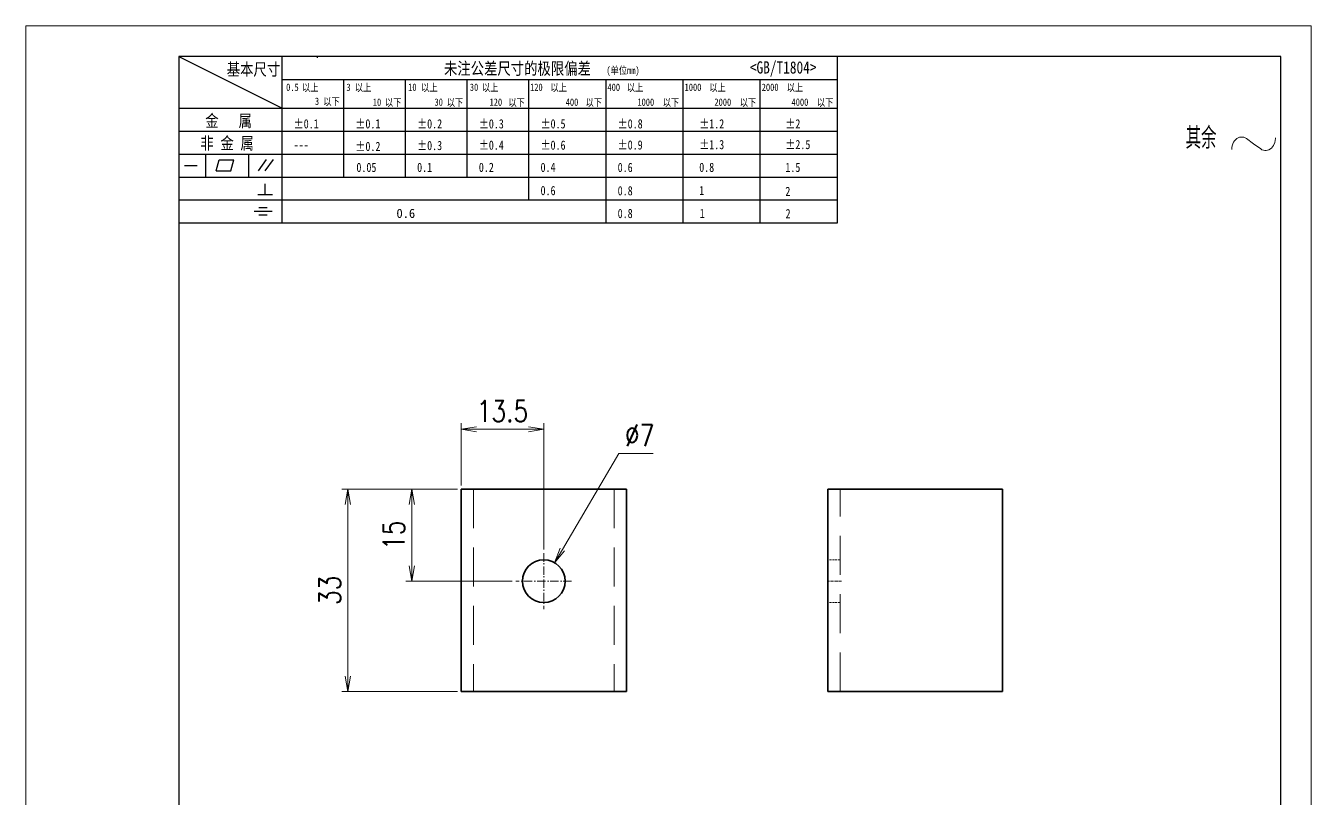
# Model space of a CAD drawing. Header units: millimetres. Extents: x 1333 to 78972, y -42879 to -5704.
# Drawn here: x 67706.1 to 67916.1, y -21628.3 to -21502.1 of the extents above; entities that cross this region are included whole.
import ezdxf

# ---------------------------------------------------------------- set-up
doc = ezdxf.new("R2010")
doc.units = ezdxf.units.MM
doc.header["$LTSCALE"] = 0.5
for name, pattern in [('AM_ISO02W050x2', [3.75, 3, -0.75]), ('AM_ISO08W050x2', [9, 6, -0.75, 1.5, -0.75]), ('DASHDOT', [18.5, 12, -3, 0.5, -3]), ('DASHED', [19.05, 12.7, -6.35]), ('DOT2', [0.125, 0, -0.125])]:
    doc.linetypes.add(name, pattern=pattern)
for name, color, linetype, lineweight in [('中心线', 2, 'AM_ISO08W050x2', 18), ('图框', 7, 'Continuous', 18), ('标注线', 3, 'Continuous', 18), ('粗实线', 7, 'Continuous', 35), ('虚线', 1, 'AM_ISO02W050x2', 18)]:
    doc.layers.add(name, color=color, linetype=linetype, lineweight=lineweight)
doc.layers.add('图框文字', color=7, linetype='Continuous')
doc.layers.add('打印-禁用', color=7, linetype='Continuous', lineweight=15, plot=False)
doc.styles.add('DIM', font='romans.shx', dxfattribs={"width": 0.8, "bigfont": 'bigfont.shx'})
doc.styles.add('国标', font='simfang.ttf', dxfattribs={"width": 0.8})
doc.styles.add('机械长仿宋', font='gbenor.shx', dxfattribs={"height": 1, "bigfont": 'gbcbig.shx'})
doc.dimstyles.new('XR 1-1$0', dxfattribs={"dimtxt": 3.5, "dimasz": 2.5, "dimexe": 1, "dimexo": 0.625, "dimgap": 1.2, "dimtad": 1, "dimzin": 9, "dimdsep": 46, "dimtxsty": 'DIM', "dimblk": 'OPEN', "dimcen": 0, "dimclrd": 8, "dimclre": 8, "dimclrt": 2, "dimazin": 2, "dimtfac": 0.5, "dimtmove": 0, "dimatfit": 3, "dimldrblk": 'OPEN', "dimfxl": 1, "dimtolj": 2, "dimlwd": 18, "dimlwe": 18, "dimarcsym": 0})
doc.dimstyles.new('XR 1-1$3', dxfattribs={"dimtxt": 3.5, "dimasz": 2.5, "dimexe": 1, "dimexo": 0.625, "dimgap": 1.2, "dimtad": 1, "dimtoh": 1, "dimdsep": 46, "dimtxsty": 'DIM', "dimblk": 'OPEN', "dimcen": 0, "dimclrd": 8, "dimclre": 8, "dimclrt": 2, "dimazin": 2, "dimtfac": 0.5, "dimtofl": 0, "dimtmove": 0, "dimatfit": 3, "dimldrblk": 'OPEN', "dimfxl": 1, "dimtolj": 2, "dimlwd": 18, "dimlwe": 18, "dimarcsym": 0})

# ---------------------------------------------------------------- blocks, each defined once
blk = doc.blocks.new('GZDEH零件A4图框V01版')
at = {"layer": '图框文字', "linetype": 'Continuous'}
for p, q in [((25, 292), (25, 13.5)), ((205, 292), (25, 292)), ((205, 13.5), (205, 292))]:
    blk.add_line(p, q, dxfattribs=at)
at = {"layer": '图框文字', "color": 9}
for p, q in [((25, 292), (41.88, 283.54)), ((41.88, 264.79), (41.88, 292)), ((47.66, 291.75), (47.66, 292)), ((132.6, 264.79), (132.6, 292)), ((41.88, 288.22), (132.6, 288.22)), ((51.96, 272.29), (51.96, 288.22)), ((62.04, 272.29), (62.04, 288.22)), ((72.12, 272.29), (72.12, 288.22)), ((82.2, 268.54), (82.2, 288.22)), ((94.8, 264.79), (94.8, 288.22)), ((107.4, 264.79), (107.4, 288.22)), ((120, 264.79), (120, 288.22)), ((25, 283.54), (132.6, 283.54)), ((25, 279.79), (132.6, 279.79)), ((25, 276.04), (132.6, 276.04)), ((29.43, 272.34), (29.43, 276.04)), ((36.42, 272.34), (36.42, 276.04)), ((38.03, 273.3), (39.36, 275.16)), ((39.11, 273.3), (40.45, 275.16)), ((25.94, 274.19), (28, 274.19)), ((31.1, 273.3), (31.58, 275.09)), ((31.1, 273.3), (33.51, 273.3)), ((31.58, 275.09), (33.99, 275.09)), ((33.51, 273.3), (33.99, 275.09)), ((25, 272.29), (132.6, 272.29)), ((39.09, 269.41), (39.09, 271.18)), ((37.93, 269.41), (40.32, 269.41)), ((25, 268.54), (132.6, 268.54)), ((38.08, 267.29), (39.43, 267.29)), ((25, 264.79), (132.6, 264.79)), ((37.3, 266.69), (40.28, 266.69)), ((38.08, 266.09), (39.44, 266.09))]:
    blk.add_line(p, q, dxfattribs=at)
at = {"layer": '打印-禁用', "linetype": 'Continuous'}
for p, q in [((0, 297), (0, 0)), ((210, 297), (0, 297)), ((210, 297), (210, 0))]:
    blk.add_line(p, q, dxfattribs=at)
at = {"layer": '图框文字', "color": 9, "style": '国标', "width": 0.8}
for s, height, p in [('基本尺寸', 2, (32.84, 288.88)), ('未注公差尺寸的极限偏差', 2, (68.32, 289.02)), ('<GB/T1804>', 2, (118.29, 289.19)), ('30', 1.2, (72.55, 286.35)), ('金   属', 2, (29.33, 280.48)), ('±0.1', 1.5, (43.78, 280.23)), ('±0.1', 1.5, (53.86, 280.23)), ('±0.2', 1.5, (63.94, 280.23)), ('±0.3', 1.5, (74.02, 280.23)), ('±0.5', 1.5, (84.1, 280.23)), ('±0.8', 1.5, (96.7, 280.23)), ('±1.2', 1.5, (110.02, 280.23)), ('±2', 1.5, (124.09, 280.23)), ('非 金 属', 2, (28.53, 276.82)), ('---', 1.5, (43.78, 276.81)), ('±0.2', 1.5, (53.86, 276.54)), ('±0.3', 1.5, (63.94, 276.69)), ('±0.4', 1.5, (74.02, 276.75)), ('±0.6', 1.5, (84.1, 276.75)), ('±0.9', 1.5, (96.7, 276.78)), ('±1.3', 1.5, (110.02, 276.84)), ('±2.5', 1.5, (124.09, 276.85)), ('0.1', 1.5, (63.94, 273.12)), ('0.2', 1.5, (74.02, 273.13)), ('0.4', 1.5, (84.1, 273.13)), ('0.6', 1.5, (96.7, 273.11)), ('0.8', 1.5, (110.02, 273.13)), ('1.5', 1.5, (124.09, 273.12)), ('0.6', 1.5, (84.1, 269.33)), ('0.8', 1.5, (96.7, 269.3)), ('1', 1.5, (110.02, 269.34)), ('2', 1.5, (124.09, 269.2)), ('0.8', 1.5, (96.7, 265.59)), ('1', 1.5, (110.1, 265.6)), ('2', 1.5, (124.13, 265.57))]:
    blk.add_text(s, height=height, dxfattribs=at).set_placement(p)
at = {"layer": '图框文字', "color": 9, "lineweight": 15, "style": '国标', "width": 0.8}
for s, p in [('0.5', (42.54, 286.35)), ('以上', (45.15, 286.3)), ('3', (52.39, 286.35)), ('以上', (53.76, 286.3)), ('10', (62.47, 286.35)), ('以上', (64.6, 286.3)), ('以上', (74.53, 286.3)), ('120', (82.39, 286.35)), ('以上', (85.72, 286.3)), ('400', (95.03, 286.35)), ('以上', (98.19, 286.3)), ('1000', (107.63, 286.35)), ('以上', (111.67, 286.3)), ('2000', (120.23, 286.35)), ('以上', (124.31, 286.3)), ('3', (47.24, 284.06)), ('以下', (48.61, 284.01)), ('10', (56.7, 283.92)), ('以下', (58.69, 283.87)), ('30', (66.78, 283.92)), ('以下', (68.77, 283.87)), ('120', (75.77, 283.92)), ('以下', (78.85, 283.87)), ('400', (88.21, 283.92)), ('以下', (91.45, 283.87)), ('1000', (99.92, 283.92)), ('以下', (104.05, 283.87)), ('2000', (112.5, 283.92)), ('以下', (116.65, 283.87)), ('4000', (125.1, 283.92)), ('以下', (129.25, 283.87))]:
    blk.add_text(s, height=1.2, dxfattribs=at).set_placement(p)
at = {"layer": '图框文字', "color": 9, "lineweight": 13, "style": '国标'}
blk.add_text('0.6', height=1.5, dxfattribs=at).set_placement((60.56, 265.61))
at = {"layer": '图框文字', "color": 9, "lineweight": 15, "insert": (94.85, 290.31), "char_height": 1.2, "width": 8.7957, "attachment_point": 1, "style": '国标'}
blk.add_mtext('(单位mm)', dxfattribs=at)
at = {"layer": '图框文字', "color": 9, "insert": (54.02, 273.09), "char_height": 1.5, "width": 5.1982, "attachment_point": 7, "style": '国标'}
blk.add_mtext('0.05', dxfattribs=at)
blk = doc.blocks.new('DEH A4')
at = {"layer": '图框'}
blk.add_blockref('GZDEH零件A4图框V01版', (0, 0), dxfattribs=at)
blk = doc.blocks.new('其余不去材料')
at = {"layer": '标注线', "color": 2, "lineweight": 13}
for points in [[(0, 0.17), (0.01, 0.48), (0.07, 0.79), (0.16, 1.09), (0.28, 1.36), (0.44, 1.6), (0.62, 1.8), (0.82, 1.97), (1.04, 2.09), (1.26, 2.17), (1.49, 2.21), (1.72, 2.21), (1.94, 2.17), (2.37, 1.97), (2.41, 1.95)], [(2.41, 1.95), (3.55, 1.11), (4.7, 0.27)], [(4.7, 0.27), (4.91, 0.14), (5.14, 0.05), (5.37, 0), (5.6, 0), (5.82, 0.04), (6.04, 0.11), (6.45, 0.38), (6.79, 0.8), (7.02, 1.34), (7.11, 1.95), (7.11, 2.09)]]:
    blk.add_lwpolyline(points, dxfattribs=at)
at = {"layer": '标注线', "color": 7, "linetype": 'DOT2', "style": '机械长仿宋'}
blk.add_text('其余', height=3.5, dxfattribs=at).set_placement((-7.56, 0.3))
blk = doc.blocks.new('_Open')
at = {"color": 0, "linetype": 'ByBlock', "lineweight": -2}
for p, q in [((-1, 0.167), (0, 0)), ((-1, -0.167), (0, 0)), ((0, 0), (-1, 0))]:
    blk.add_line(p, q, dxfattribs=at)
blk = doc.blocks.new('*D815')
at = {"layer": 'Defpoints', "color": 0}
for p in [(67758.74, -21577.8), (67777.24, -21577.8), (67777.24, -21610.8)]:
    blk.add_point(p, dxfattribs=at)
at = {"layer": '标注线', "color": 8, "lineweight": 18}
for p, q in [((67776.62, -21577.8), (67757.74, -21577.8)), ((67758.74, -21608.3), (67758.74, -21580.3)), ((67776.62, -21610.8), (67757.74, -21610.8))]:
    blk.add_line(p, q, dxfattribs=at)
at = {"layer": '标注线', "color": 8, "lineweight": 18, "xscale": 2.5, "yscale": 2.5, "zscale": 2.5}
for p, rotation in [((67758.74, -21577.8), 90), ((67758.74, -21610.8), 270)]:
    blk.add_blockref('_Open', p, dxfattribs=dict(at, rotation=rotation))
at = {"layer": '标注线', "color": 2, "insert": (67755.79, -21594.3), "char_height": 3.5, "attachment_point": 5, "rotation": 90, "style": 'DIM'}
blk.add_mtext('\\A2;33', dxfattribs=at)
blk = doc.blocks.new('*D816')
at = {"layer": 'Defpoints', "color": 0}
for p in [(67769.18, -21577.8), (67777.24, -21577.8), (67786.19, -21592.8)]:
    blk.add_point(p, dxfattribs=at)
at = {"layer": '标注线', "color": 8, "lineweight": 18}
for p, q in [((67776.62, -21577.8), (67768.18, -21577.8)), ((67769.18, -21590.3), (67769.18, -21580.3)), ((67785.57, -21592.8), (67768.18, -21592.8))]:
    blk.add_line(p, q, dxfattribs=at)
at = {"layer": '标注线', "color": 8, "lineweight": 18, "xscale": 2.5, "yscale": 2.5, "zscale": 2.5}
for p, rotation in [((67769.18, -21577.8), 90), ((67769.18, -21592.8), 270)]:
    blk.add_blockref('_Open', p, dxfattribs=dict(at, rotation=rotation))
at = {"layer": '标注线', "color": 2, "insert": (67766.23, -21585.3), "char_height": 3.5, "attachment_point": 5, "rotation": 90, "style": 'DIM'}
blk.add_mtext('\\A2;15', dxfattribs=at)
blk = doc.blocks.new('*D817')
at = {"layer": 'Defpoints', "color": 0}
for p in [(67777.24, -21567.99), (67777.24, -21577.8), (67790.74, -21588.25)]:
    blk.add_point(p, dxfattribs=at)
at = {"layer": '标注线', "color": 8, "lineweight": 18}
for p, q in [((67777.24, -21577.18), (67777.24, -21566.99)), ((67790.74, -21587.63), (67790.74, -21566.99)), ((67788.24, -21567.99), (67779.74, -21567.99))]:
    blk.add_line(p, q, dxfattribs=at)
at = {"layer": '标注线', "color": 8, "lineweight": 18, "xscale": 2.5, "yscale": 2.5, "zscale": 2.5, "rotation": 180}
blk.add_blockref('_Open', (67777.24, -21567.99), dxfattribs=at)
at = {"layer": '标注线', "color": 8, "lineweight": 18, "xscale": 2.5, "yscale": 2.5, "zscale": 2.5}
blk.add_blockref('_Open', (67790.74, -21567.99), dxfattribs=at)
at = {"layer": '标注线', "color": 2, "insert": (67783.99, -21565.04), "char_height": 3.5, "attachment_point": 5, "style": 'DIM'}
blk.add_mtext('\\A2;13.5', dxfattribs=at)
blk = doc.blocks.new('*D818')
at = {"layer": 'Defpoints', "color": 0}
for p in [(67792.51, -21589.78), (67788.97, -21595.82)]:
    blk.add_point(p, dxfattribs=at)
at = {"layer": '标注线', "color": 8, "lineweight": 18}
for p, q in [((67802.99, -21571.93), (67793.78, -21587.63)), ((67808.59, -21571.93), (67802.99, -21571.93))]:
    blk.add_line(p, q, dxfattribs=at)
at = {"layer": '标注线', "color": 8, "lineweight": 18, "xscale": 2.5, "yscale": 2.5, "zscale": 2.5, "rotation": 239.5815698963091}
blk.add_blockref('_Open', (67792.51, -21589.78), dxfattribs=at)
at = {"layer": '标注线', "color": 2, "insert": (67806.39, -21568.98), "char_height": 3.5, "attachment_point": 5, "style": 'DIM'}
blk.add_mtext('\\A2;∅7', dxfattribs=at)

msp = doc.modelspace()

# ---------------------------------------------------------------- linework, layer by layer
at = {"layer": '中心线', "linetype": 'DASHDOT', "ltscale": 0.227499}
msp.add_line((67790.743, -21588.252), (67790.743, -21597.352), dxfattribs=at)
at = {"layer": '中心线', "linetype": 'DASHDOT', "ltscale": 0.2275}
msp.add_line((67795.293, -21592.802), (67786.193, -21592.802), dxfattribs=at)
at = {"layer": '中心线', "linetype": 'DASHDOT', "ltscale": 0.060015}
msp.add_line((67839.356, -21592.802), (67836.955, -21592.802), dxfattribs=at)
at = {"layer": '粗实线', "ltscale": 0.0875}
for p, q in [((67777.243, -21577.802), (67780.743, -21577.802)), ((67804.243, -21577.802), (67800.743, -21577.802)), ((67840.656, -21577.802), (67837.156, -21577.802)), ((67777.243, -21610.802), (67780.743, -21610.802)), ((67804.243, -21610.802), (67800.743, -21610.802)), ((67840.656, -21610.802), (67837.156, -21610.802))]:
    msp.add_line(p, q, dxfattribs=at)
at = {"layer": '粗实线'}
for p, q in [((67777.243, -21577.802), (67777.243, -21610.802)), ((67800.743, -21577.802), (67780.743, -21577.802)), ((67804.243, -21577.802), (67804.243, -21610.802)), ((67837.156, -21610.802), (67837.156, -21577.802)), ((67840.656, -21577.802), (67865.656, -21577.802)), ((67865.656, -21610.802), (67865.656, -21577.802)), ((67800.743, -21610.802), (67780.743, -21610.802)), ((67840.656, -21610.802), (67865.656, -21610.802))]:
    msp.add_line(p, q, dxfattribs=at)
msp.add_circle((67790.743, -21592.802), 3.5, dxfattribs=at)
at = {"layer": '虚线', "linetype": 'DASHED'}
for p, q in [((67779.243, -21577.802), (67779.243, -21610.802)), ((67802.243, -21577.802), (67802.243, -21610.802)), ((67839.156, -21610.802), (67839.156, -21577.802))]:
    msp.add_line(p, q, dxfattribs=at)
at = {"layer": '虚线', "linetype": 'DASHED', "ltscale": 0.05}
for p, q in [((67839.156, -21589.302), (67837.156, -21589.302)), ((67839.156, -21596.302), (67837.156, -21596.302))]:
    msp.add_line(p, q, dxfattribs=at)

# ---------------------------------------------------------------- block references
at = {"layer": '图框'}
msp.add_blockref('DEH A4', (67706.113, -21799.092), dxfattribs=at)
at = {"layer": '标注线'}
msp.add_blockref('其余不去材料', (67903.145, -21522.48), dxfattribs=at)

# ---------------------------------------------------------------- dimensions: what is measured, and where the dimension line sits
dim = msp.add_linear_dim(base=(67777.243, -21567.986), p1=(67790.743, -21588.252), p2=(67777.243, -21577.802), dimstyle='XR 1-1$0', dxfattribs=at)
dim.commit()
dim.dimension.update_dxf_attribs({"geometry": '*D817', "text_midpoint": (67783.993, -21565.036)})
dim = msp.add_diameter_dim_2p(p1=(67788.971, -21595.82), p2=(67792.515, -21589.783), dimstyle='XR 1-1$3', dxfattribs=at)
dim.commit()
dim.dimension.update_dxf_attribs({"geometry": '*D818', "text_midpoint": (67806.394, -21571.935), "dimtype": 163})
for base, p1, picture, middle in [((67758.741, -21577.802), (67777.243, -21610.802), '*D815', (67755.791, -21594.302)), ((67769.18, -21577.802), (67786.193, -21592.802), '*D816', (67766.23, -21585.302))]:
    dim = msp.add_linear_dim(base=base, p1=p1, p2=(67777.243, -21577.802), angle=90, dimstyle='XR 1-1$0', dxfattribs=at)
    dim.commit()
    dim.dimension.update_dxf_attribs({"geometry": picture, "text_midpoint": middle})

doc.saveas('drawing.dxf')
